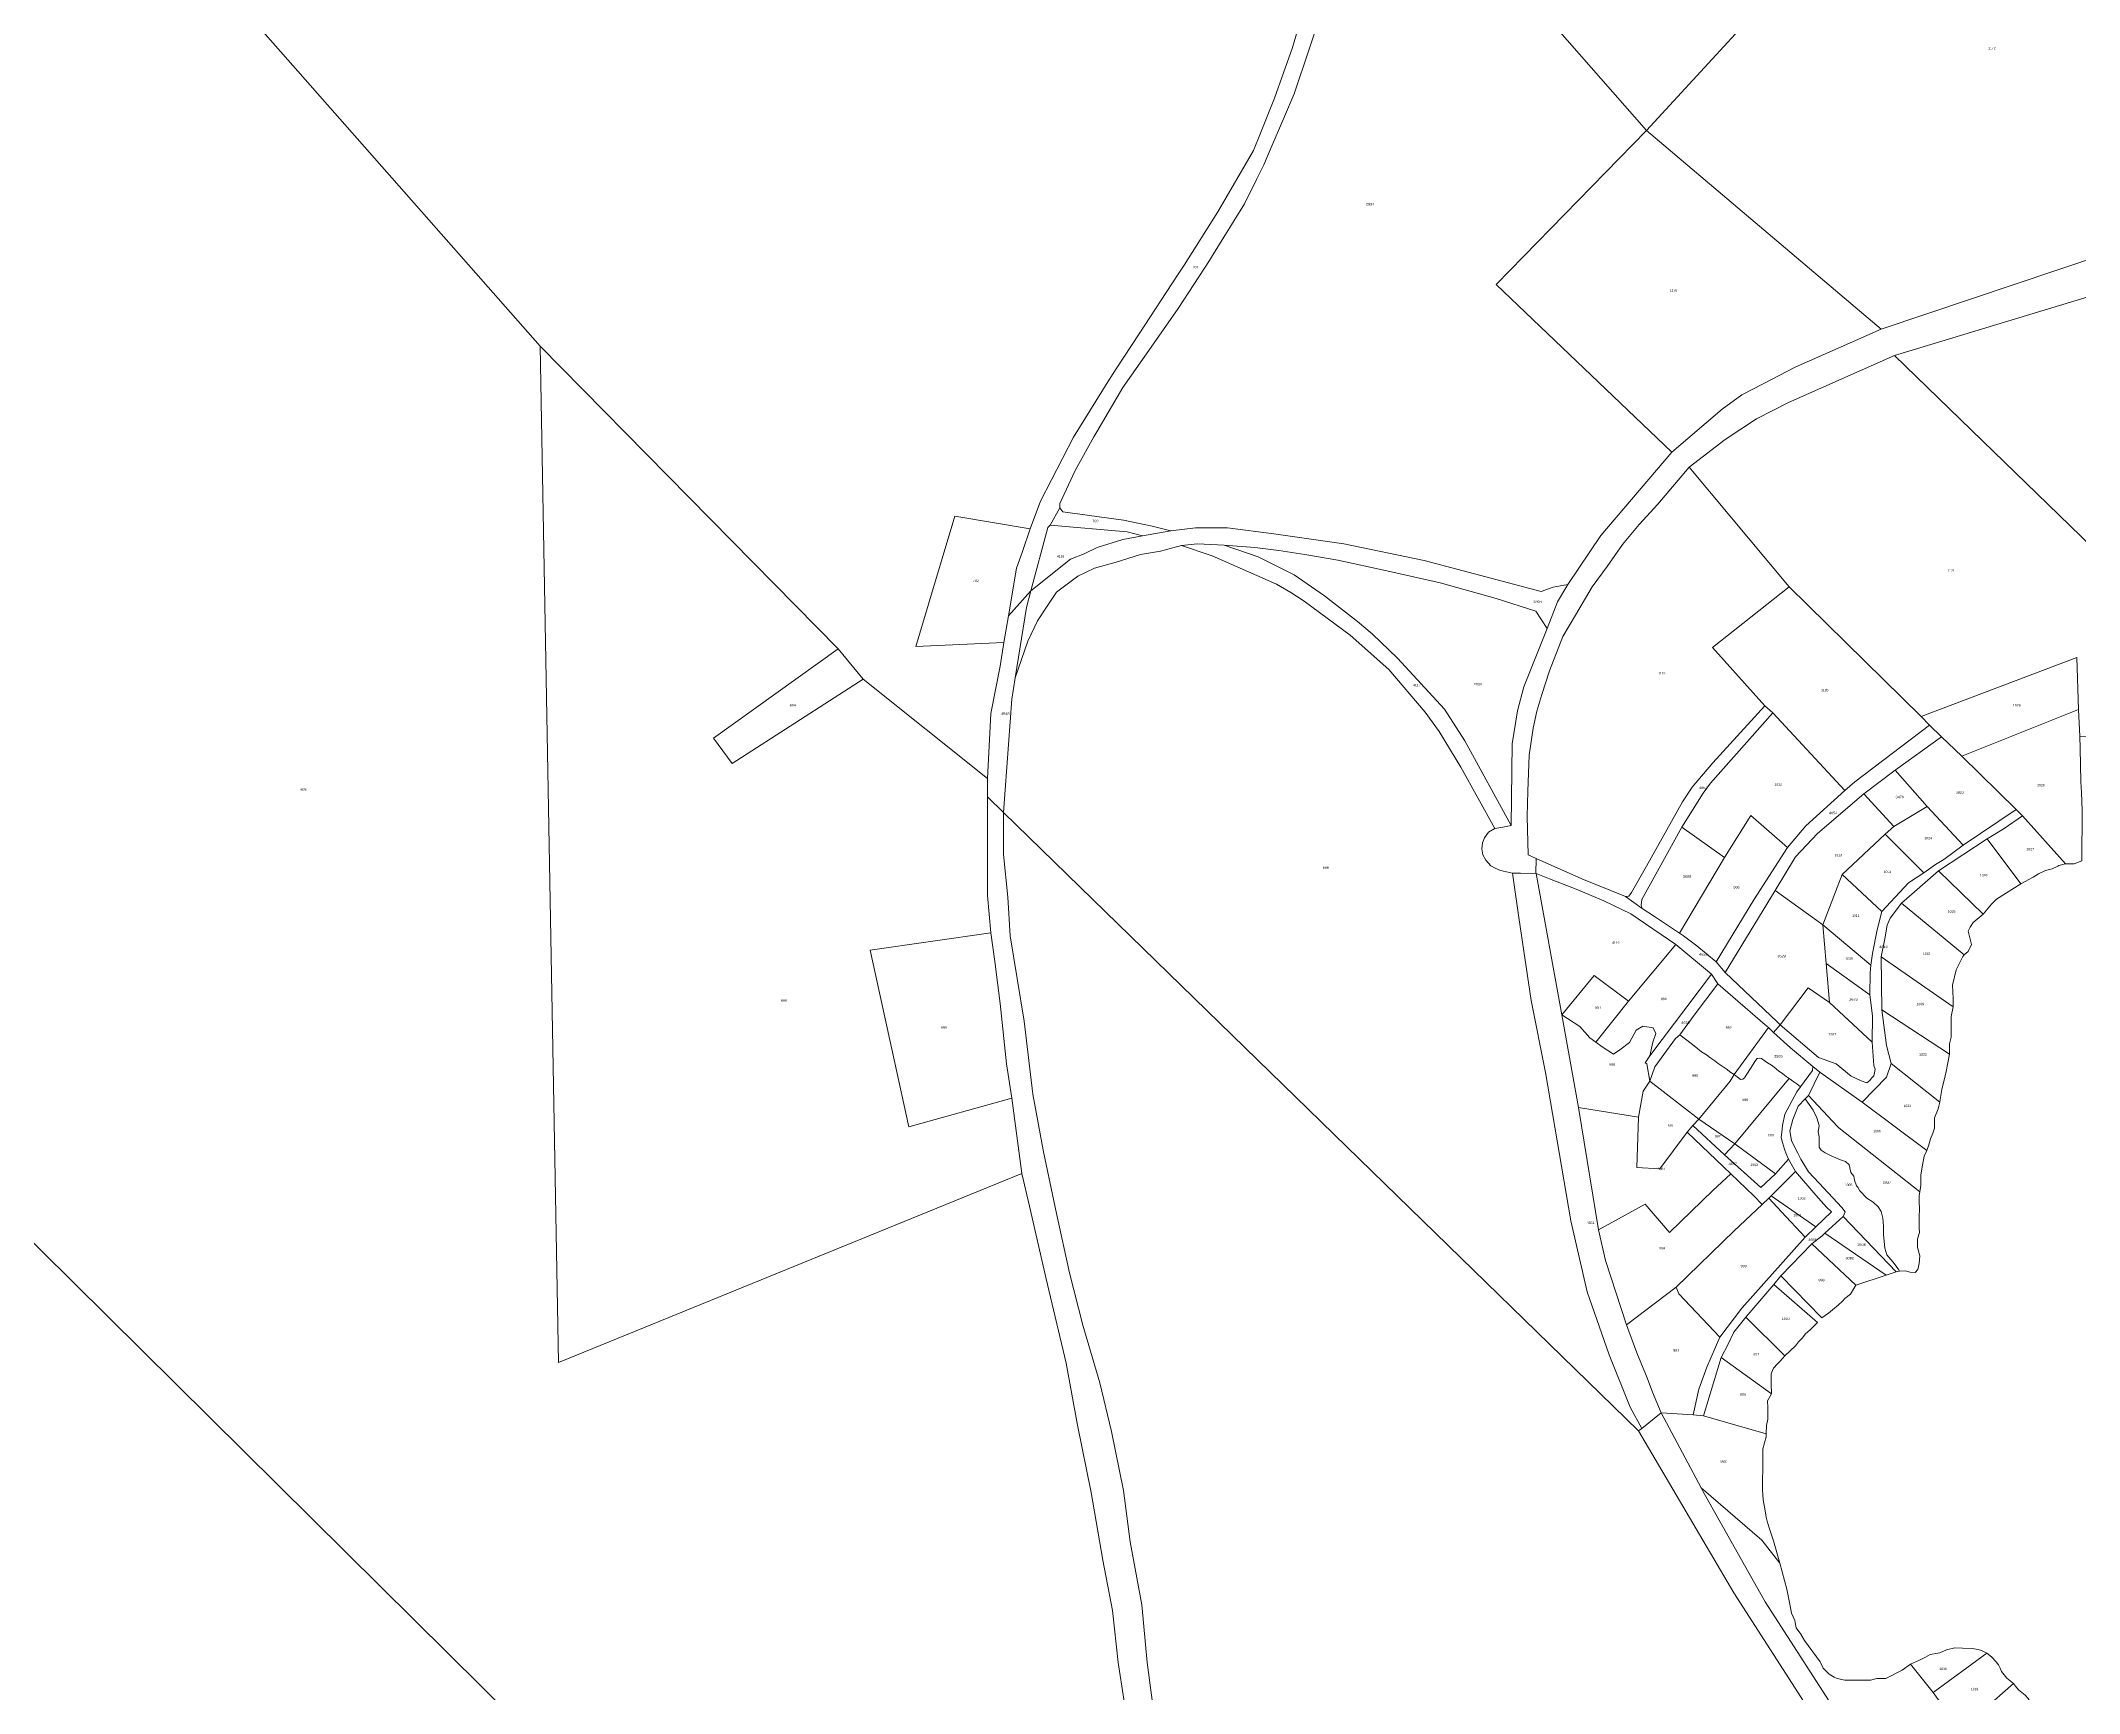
# Model space of a CAD drawing. Header units: metres. Extents: x 208626 to 229755, y 5040476 to 5064226.
# Drawn here: x 217092 to 218303, y 5051458 to 5052440 of the extents above; entities that cross this region are included whole.
import ezdxf

# ---------------------------------------------------------------- set-up
doc = ezdxf.new("R2010")
doc.units = ezdxf.units.M
doc.header["$LTSCALE"] = 0.56
doc.layers.add('6', color=7, linetype='Continuous', lineweight=13)
doc.layers.add('61', color=7, linetype='Continuous')

msp = doc.modelspace()

# ---------------------------------------------------------------- linework, layer by layer
at = {"layer": '6'}
for points in [[(217886.0251, 5052569.1064), (217895.755, 5052603.4171), (217902.3376, 5052635.0856), (217909.4458, 5052683.9542), (217926.6838, 5052830.2513), (218012.7033, 5052837.6605), (218243.7076, 5052601.6647), (218045.8955, 5052386.7132)], [(218045.8955, 5052386.7132), (218243.7076, 5052601.6647), (218475.4477, 5052366.1495), (218185.417, 5052268.7254)], [(217956.7822, 5052295.2594), (218045.8955, 5052386.7132), (218185.417, 5052268.7254), (218134.3583, 5052246.0545), (218115.2498, 5052236.2584), (218102.5357, 5052229.5827), (218091.0363, 5052221.1115), (218061.0802, 5052195.649)], [(218193.2451, 5052253.0693), (218339.1531, 5052297.2532), (218492.7492, 5052349.7647), (218696.1898, 5052150.0318), (218699.5918, 5052063.6368), (218702.3548, 5051993.4758), (218705.8358, 5051958.1978), (218711.5068, 5051900.7288), (218716.9178, 5051883.6658), (218711.3765, 5051877.9841), (218698.7544, 5051866.2179), (218656.5241, 5051819.5698), (218643.6466, 5051806.9664), (218626.584, 5051824.7401), (218641.4105, 5051904.4266), (218614.1359, 5051901.3961), (218596.9629, 5052026.6576), (218448.4673, 5052146.8683), (218406.04, 5052179.1939), (218349.8067, 5052101.4002)], [(217388.7213, 5052258.6521), (217565.7246, 5052078.6553), (217491.7264, 5052025.6543), (217502.7267, 5052010.6545), (217580.725, 5052060.6556), (217654.556, 5052001.6999), (217654.5234, 5051990.8708), (217654.4406, 5051963.3647), (217654.4406, 5051932.2665), (217656.4947, 5051910.0579), (217584.7289, 5051899.6561), (217607.7313, 5051794.6567), (217668.9722, 5051811.7978), (217674.8766, 5051767.0018), (217399.7359, 5051654.6538)], [(218071.2591, 5052186.654), (218092.7234, 5052203.2122), (218111.428, 5052215.4776), (218130.4199, 5052225.0499), (218193.2451, 5052253.0693), (218349.8067, 5052101.4002), (218393.8155, 5052058.3755), (218418.3691, 5052029.45), (218416.6481, 5052021.1339), (218411.3383, 5051995.477), (218394.7168, 5051996.1101), (218371.7216, 5051997.6682), (218370.9453, 5052026.5277), (218353.3962, 5052026.5642), (218319.7239, 5052026.5277), (218303.4178, 5052026.6484), (218302.721, 5052042.667), (218301.7202, 5052073.6669), (218209.0938, 5052038.444), (218130.7202, 5052115.6641)], [(217975.1908, 5051979.204), (217975.426, 5051994.2561), (217976.3667, 5052015.6582), (217978.7232, 5052031.6619), (217980.8353, 5052041.7641), (217983.7227, 5052051.662), (217988.3614, 5052065.7534), (217996.3578, 5052085.9796), (218003.7214, 5052098.6622), (218013.7209, 5052115.6623), (218022.7206, 5052127.6624), (218031.7202, 5052140.6625), (218041.7199, 5052152.6626), (218052.7195, 5052164.6628), (218071.2591, 5052186.654), (218130.7202, 5052115.6641), (218085.2319, 5052079.539), (218116.3815, 5052044.9549), (218085.3359, 5052010.9407), (218073.201, 5051996.5704), (218067.426, 5051987.8226), (218046.09, 5051949.6754), (218037.0561, 5051933.8838), (218035.526, 5051931.7978), (218033.561, 5051931.6597), (218007.6272, 5051942.0402), (217980.4898, 5051954.1474), (217975.769, 5051956.2536)], [(217691.8194, 5052152.3124), (217697.473, 5052162.43), (217699.3416, 5052160.1878), (217735.2959, 5052155.2849), (217752.3604, 5052151.6978), (217763.3992, 5052148.9381), (217746.6763, 5052145.8726), (217737.5172, 5052148.1768)], [(217611.8535, 5052080.1798), (217635.0507, 5052157.5038), (217679.7635, 5052149.9538), (217675.3209, 5052136.626), (217671.7796, 5052126.5742), (217666.8799, 5052098.4197), (217664.2144, 5052082.4263)], [(217670.9652, 5052061.4919), (217677.5789, 5052103.377), (217680.2378, 5052113.2528), (217703.8039, 5052131.9559), (217711.8848, 5052135.1396), (217719.7252, 5052138.8782), (217734.9542, 5052143.7238), (217746.6763, 5052145.8726), (217763.3992, 5052148.9381), (217777.972, 5052150.7209), (217797.1531, 5052150.6564), (217824.5514, 5052147.0428), (217866.224, 5052141.0895), (217913.8499, 5052131.1675), (217983.324, 5052112.8255), (217990.4934, 5052115.386), (217999.18, 5052117.0244), (217993.1107, 5052106.5855), (217986.9087, 5052090.8052), (217980.2514, 5052101.0472), (217956.6948, 5052108.7287), (217923.4083, 5052117.9465), (217891.6582, 5052125.1159), (217862.6886, 5052131.4483), (217842.9595, 5052134.8167), (217827.5612, 5052137.2227), (217813.3069, 5052138.9426), (217795.1641, 5052140.3031), (217779.219, 5052141.1115), (217769.8385, 5052140.0458), (217757.2665, 5052136.6728), (217745.3078, 5052134.833), (217730.8588, 5052130.2369), (217718.0563, 5052126.6522), (217708.2246, 5052121.8244), (217695.5239, 5052112.3134), (217689.8908, 5052104.1198), (217684.2577, 5052095.4141), (217678.383, 5052083.3925)], [(217680.2378, 5052113.2528), (217690.3088, 5052150.7342), (217691.8194, 5052152.3124), (217737.5172, 5052148.1768), (217746.6763, 5052145.8726), (217734.9542, 5052143.7238), (217719.7252, 5052138.8782), (217711.8848, 5052135.1396), (217703.8039, 5052131.9559)], [(217769.8385, 5052140.0458), (217779.219, 5052141.1115), (217795.1641, 5052140.3031), (217815.3553, 5052133.3095), (217836.704, 5052122.7868), (217854.787, 5052110.265), (217874.2088, 5052094.943), (217883.0044, 5052087.7219), (217898.049, 5052073.2794), (217926.0364, 5052042.9401), (217938.0665, 5052024.0141), (217965.6225, 5051973.8269), (217960.5697, 5051972.8489), (217955.7943, 5051972.0867), (217935.6791, 5052008.3674), (217922.7438, 5052029.5343), (217914.5122, 5052041.0586), (217892.8748, 5052066.4589), (217869.9067, 5052086.8689), (217842.6717, 5052106.9991), (217834.7792, 5052112.2005), (217826.122, 5052117.161), (217787.9299, 5052133.9131)], [(217795.1641, 5052140.3031), (217813.3069, 5052138.9426), (217827.5612, 5052137.2227), (217842.9595, 5052134.8167), (217862.6886, 5052131.4483), (217891.6582, 5052125.1159), (217923.4083, 5052117.9465), (217956.6948, 5052108.7287), (217980.2514, 5052101.0472), (217986.9087, 5052090.8052), (217973.1886, 5052056.1943), (217969.3111, 5052041.9993), (217966.1573, 5052022.2096), (217965.6225, 5051973.8269), (217938.0665, 5052024.0141), (217926.0364, 5052042.9401), (217898.049, 5052073.2794), (217883.0044, 5052087.7219), (217874.2088, 5052094.943), (217854.787, 5052110.265), (217836.704, 5052122.7868), (217815.3553, 5052133.3095)], [(217654.5234, 5051990.8708), (217654.556, 5052001.6999), (217656.4947, 5052040.2915), (217661.9536, 5052068.3658), (217664.2144, 5052082.4263), (217666.8799, 5052098.4197), (217680.2378, 5052113.2528), (217677.5789, 5052103.377), (217670.9652, 5052061.4919), (217668.9722, 5052048.8698), (217664.0472, 5051981.5916)], [(218085.2319, 5052079.539), (218130.7202, 5052115.6641), (218209.0938, 5052038.444), (218214.2077, 5052033.33), (218169.7228, 5051999.665), (218163.723, 5051994.6649), (218121.0789, 5052040.6194), (218116.3815, 5052044.9549)], [(217491.7264, 5052025.6543), (217565.7246, 5052078.6553), (217580.725, 5052060.6556), (217502.7267, 5052010.6545)], [(218209.0938, 5052038.444), (218301.7202, 5052073.6669), (218302.721, 5052042.667), (218233.2287, 5052015.0144), (218221.303, 5052026.456), (218214.2077, 5052033.33)], [(218033.561, 5051931.6597), (218035.526, 5051931.7978), (218037.0561, 5051933.8838), (218046.09, 5051949.6754), (218067.426, 5051987.8226), (218073.201, 5051996.5704), (218085.3359, 5052010.9407), (218116.3815, 5052044.9549), (218121.0789, 5052040.6194), (218084.0939, 5051998.8728), (218079.6105, 5051992.9473), (218067.015, 5051972.835), (218043.189, 5051929.79), (218042.8396, 5051926.5158), (218043.449, 5051924.4843)], [(218067.015, 5051972.835), (218079.6105, 5051992.9473), (218084.0939, 5051998.8728), (218121.0789, 5052040.6194), (218163.723, 5051994.6649), (218140.7236, 5051973.6646), (218129.724, 5051960.6645), (218108.009, 5051979.6454), (218092.3614, 5051954.7369)], [(218233.2287, 5052015.0144), (218302.721, 5052042.667), (218303.4178, 5052026.6484), (218303.7215, 5052019.667), (218304.0579, 5051999.8147), (218304.4067, 5051993.2922), (218304.7224, 5051982.6672), (218304.5964, 5051952.833), (218300.0563, 5051951.0058), (218294.9809, 5051951.0058), (218269.3721, 5051979.5322), (218265.5699, 5051983.302)], [(218087.3962, 5051892.669), (218109.7249, 5051929.6642), (218129.724, 5051960.6645), (218140.7236, 5051973.6646), (218163.723, 5051994.6649), (218169.7228, 5051999.665), (218214.2077, 5052033.33), (218221.303, 5052026.456), (218193.7225, 5052006.6654), (218175.0747, 5051992.6406), (218147.5037, 5051969.0718), (218134.6075, 5051955.0639), (218122.4949, 5051935.1056), (218092.7703, 5051886.4215)], [(218193.7225, 5052006.6654), (218221.303, 5052026.456), (218233.2287, 5052015.0144), (218265.5699, 5051983.302), (218234.1481, 5051962.0818), (218212.7524, 5051985.0742)], [(218175.0747, 5051992.6406), (218193.7225, 5052006.6654), (218212.7524, 5051985.0742), (218192.9831, 5051973.1612)], [(218122.4949, 5051935.1056), (218134.6075, 5051955.0639), (218147.5037, 5051969.0718), (218175.0747, 5051992.6406), (218192.9831, 5051973.1612), (218187.7235, 5051968.6654), (218162.1615, 5051944.7369), (218150.725, 5051914.6649)], [(218065.572, 5051909.7959), (218092.3614, 5051954.7369), (218108.009, 5051979.6454), (218129.724, 5051960.6645), (218109.7249, 5051929.6642), (218087.3962, 5051892.669), (218075.7976, 5051902.3345), (218068.0652, 5051908.1338)], [(218187.7235, 5051968.6654), (218192.9831, 5051973.1612), (218212.7524, 5051985.0742), (218234.1481, 5051962.0818), (218222.7236, 5051953.6659), (218217.7237, 5051950.6659), (218210.7239, 5051945.6658)], [(218248.3544, 5051965.8175), (218258.4179, 5051971.9813), (218269.3721, 5051979.5322), (218294.9809, 5051951.0058), (218290.976, 5051949.9908), (218290.33, 5051949.677), (218286.9711, 5051947.9883), (218282.9846, 5051947.0101), (218278.901, 5051944.9913), (218275.7499, 5051943.0421), (218268.3023, 5051939.0873)], [(218042.8396, 5051926.5158), (218043.189, 5051929.79), (218067.015, 5051972.835), (218092.3614, 5051954.7369), (218065.572, 5051909.7959), (218050.6673, 5051919.7324), (218043.449, 5051924.4843)], [(218162.1615, 5051944.7369), (218187.7235, 5051968.6654), (218210.7239, 5051945.6658), (218201.7241, 5051939.6656), (218185.7246, 5051922.6654)], [(218219.4585, 5051946.7535), (218248.3544, 5051965.8175), (218268.3023, 5051939.0873), (218254.0181, 5051930.0123), (218251.0282, 5051927.0409), (218246.0896, 5051921.0819)], [(217980.1754, 5051945.2663), (217980.4898, 5051954.1474), (218007.6272, 5051942.0402), (218033.561, 5051931.6597), (218043.449, 5051924.4843), (218050.6673, 5051919.7324), (218065.572, 5051909.7959), (218068.0652, 5051908.1338), (218075.7976, 5051902.3345), (218087.3962, 5051892.669), (218092.7703, 5051886.4215), (218123.5353, 5051857.0238), (218125.3041, 5051855.3309), (218121.4672, 5051850.8408), (218118.3828, 5051853.6626), (218116.5691, 5051855.3051), (218088.3507, 5051879.6918), (218084.6987, 5051885.3915), (218063.4725, 5051903.08), (218036.7449, 5051921.2338), (218020.6957, 5051928.9537), (218004.2402, 5051935.8609), (217988.3942, 5051942.1587), (217980.3813, 5051945.263)], [(217966.3162, 5051945.4262), (217971.126, 5051945.4092), (217980.1754, 5051945.2663), (217980.3813, 5051945.263), (217995.6836, 5051861.2681), (218005.5262, 5051806.1551), (218017.4396, 5051733.593), (218021.6314, 5051715.2137), (218034.2067, 5051677.1653), (218040.177, 5051660.5085), (218046.4157, 5051645.6915), (218049.5351, 5051637.1132), (218054.6425, 5051624.7212), (218043.2435, 5051615.5409), (218036.3489, 5051628.1133), (218023.7765, 5051659.3416), (218010.7985, 5051696.6533), (218001.065, 5051738.8318), (217985.8965, 5051826.9152), (217977.505, 5051869.8411), (217970.2491, 5051919.2067)], [(217980.3813, 5051945.263), (217988.3942, 5051942.1587), (218004.2402, 5051935.8609), (218020.6957, 5051928.9537), (218036.7449, 5051921.2338), (218063.4725, 5051903.08), (218035.3086, 5051869.4165), (218014.99, 5051884.6555), (217995.6836, 5051861.2681)], [(218150.725, 5051914.6649), (218162.1615, 5051944.7369), (218185.7246, 5051922.6654), (218183.0517, 5051911.8605), (218180.2166, 5051897.7734), (218179.3322, 5051890.698)], [(218197.4351, 5051927.6138), (218208.3939, 5051937.2027), (218219.4585, 5051946.7535), (218246.0896, 5051921.0819), (218239.9916, 5051916.0412), (218238.3217, 5051913.3391), (218237.0076, 5051911.0537), (218239.0073, 5051903.055), (218237.0647, 5051898.9414), (218234.7794, 5051896.8274)], [(218092.7703, 5051886.4215), (218122.4949, 5051935.1056), (218150.725, 5051914.6649), (218152.6769, 5051891.7735), (218154.6448, 5051868.694), (218142.1241, 5051877.3232), (218125.3041, 5051855.3309), (218123.5353, 5051857.0238)], [(218185.4489, 5051895.7648), (218187.5037, 5051906.3811), (218189.0609, 5051914.5775), (218190.7247, 5051918.6655), (218197.4351, 5051927.6138), (218234.7794, 5051896.8274), (218233.8652, 5051895.9133), (218231.1228, 5051890.3141), (218229.9801, 5051888.0859), (218227.8662, 5051879.0016), (218228.0947, 5051870.8886), (218228.0947, 5051866.0322)], [(217584.7289, 5051899.6561), (217656.4947, 5051910.0579), (217658.8343, 5051892.9014), (217661.9536, 5051867.9464), (217665.8528, 5051832.0737), (217668.9722, 5051811.7978), (217607.7313, 5051794.6567)], [(218150.725, 5051914.6649), (218179.3322, 5051890.698), (218178.8458, 5051886.177), (218178.5997, 5051873.1623), (218152.6769, 5051891.7735)], [(218015.8158, 5051845.0705), (218035.3086, 5051869.4165), (218063.4725, 5051903.08), (218084.6987, 5051885.3915), (218048.0078, 5051836.9067), (218049.701, 5051845.0341), (218051.5635, 5051850.1138), (218049.8703, 5051853.5002), (218043.7747, 5051854.5162), (218039.8803, 5051852.1457), (218035.9152, 5051844.9196), (218030.1611, 5051840.5518), (218026.462, 5051837.9688), (218019.7209, 5051842.2502)], [(218152.6769, 5051891.7735), (218178.5997, 5051873.1623), (218180.2166, 5051860.6276), (218179.9695, 5051845.0804), (218154.6448, 5051868.694)], [(218185.4489, 5051895.7648), (218228.0947, 5051866.0322), (218227.0663, 5051860.2046), (218227.0663, 5051854.8911), (218227.0091, 5051848.0922), (218225.9807, 5051844.0928), (218226.0379, 5051841.6932), (218226.0379, 5051837.9223), (218185.7914, 5051864.2583)], [(217995.6836, 5051861.2681), (218014.99, 5051884.6555), (218035.3086, 5051869.4165), (218015.8158, 5051845.0705), (218012.4207, 5051847.5225), (218006.3373, 5051854.417)], [(218045.1293, 5051832.8429), (218048.0078, 5051836.9067), (218084.6987, 5051885.3915), (218088.3507, 5051879.6918), (218074.2418, 5051861.1211), (218065.8062, 5051849.3504), (218063.2923, 5051847.2851), (218050.8863, 5051830.4724), (218048.0718, 5051821.9427), (218046.2025, 5051832.13)], [(218065.8062, 5051849.3504), (218074.2418, 5051861.1211), (218088.3507, 5051879.6918), (218116.5691, 5051855.3051), (218118.3828, 5051853.6626), (218098.1209, 5051825.8436), (218095.4711, 5051827.4242), (218093.8588, 5051828.714), (218091.6017, 5051830.3262), (218088.6352, 5051832.3615), (218086.6273, 5051833.9895), (218084.1855, 5051835.4853), (218081.606, 5051837.42), (218078.704, 5051839.3546), (218075.2311, 5051841.9668), (218072.5775, 5051844.1913)], [(218125.3041, 5051855.3309), (218142.1241, 5051877.3232), (218154.6448, 5051868.694), (218179.9695, 5051845.0804), (218181.0464, 5051831.0781), (218181.7867, 5051828.9394), (218181.4577, 5051826.8829), (218180.9642, 5051825.0733), (218179.7303, 5051823.6749), (218178.5787, 5051822.1942), (218176.9335, 5051820.9604), (218173.4627, 5051822.1355), (218167.6409, 5051824.8752), (218158.7369, 5051832.0669), (218148.1205, 5051835.834)], [(217995.6836, 5051861.2681), (218006.3373, 5051854.417), (218012.4207, 5051847.5225), (218015.8158, 5051845.0705), (218019.7209, 5051842.2502), (218026.462, 5051837.9688), (218030.1611, 5051840.5518), (218035.9152, 5051844.9196), (218039.8803, 5051852.1457), (218043.7747, 5051854.5162), (218049.8703, 5051853.5002), (218051.5635, 5051850.1138), (218049.701, 5051845.0341), (218048.0078, 5051836.9067), (218045.1293, 5051832.8429), (218046.2025, 5051832.13), (218048.0718, 5051821.9427), (218043.9504, 5051815.8928), (218041.2157, 5051800.4773), (218005.5262, 5051806.1551)], [(218185.7914, 5051864.2583), (218226.0379, 5051837.9223), (218223.9239, 5051827.524), (218223.4668, 5051825.1243), (218221.4672, 5051816.8971), (218220.3816, 5051810.9551), (218220.2067, 5051809.4532), (218191.2708, 5051832.4093), (218188.5311, 5051843.0257)], [(218048.0718, 5051821.9427), (218050.8863, 5051830.4724), (218063.2923, 5051847.2851), (218065.8062, 5051849.3504), (218072.5775, 5051844.1913), (218075.2311, 5051841.9668), (218078.704, 5051839.3546), (218081.606, 5051837.42), (218084.1855, 5051835.4853), (218086.6273, 5051833.9895), (218088.6352, 5051832.3615), (218091.6017, 5051830.3262), (218093.8588, 5051828.714), (218095.4711, 5051827.4242), (218098.1209, 5051825.8436), (218095.7442, 5051821.7793), (218077.0918, 5051799.3716)], [(218098.1209, 5051825.8436), (218118.3828, 5051853.6626), (218121.4672, 5051850.8408), (218131.4947, 5051841.667), (218144.8396, 5051830.5571), (218144.5344, 5051828.1823), (218137.476, 5051818.469), (218135.28, 5051820.1886), (218133.4227, 5051821.4267), (218130.74, 5051823.4904), (218128.8827, 5051824.7286), (218127.0254, 5051826.1731), (218124.4518, 5051827.9116), (218121.8663, 5051830.094), (218120.2154, 5051831.3322), (218117.8311, 5051832.8499), (218116.5009, 5051833.8086), (218114.2308, 5051835.2531), (218113.0013, 5051835.4547), (218111.8074, 5051835.2377), (218110.3099, 5051833.6022), (218109.0717, 5051831.5386), (218104.177, 5051823.8773), (218103.1594, 5051823.0744), (218101.9286, 5051822.9205), (218100.1399, 5051824.2214)], [(218077.0918, 5051799.3716), (218095.7442, 5051821.7793), (218098.1209, 5051825.8436), (218100.1399, 5051824.2214), (218101.9286, 5051822.9205), (218103.1594, 5051823.0744), (218104.177, 5051823.8773), (218109.0717, 5051831.5386), (218110.3099, 5051833.6022), (218111.8074, 5051835.2377), (218113.0013, 5051835.4547), (218114.2308, 5051835.2531), (218116.5009, 5051833.8086), (218117.8311, 5051832.8499), (218120.2154, 5051831.3322), (218121.8663, 5051830.094), (218124.4518, 5051827.9116), (218127.0254, 5051826.1731), (218128.8827, 5051824.7286), (218130.74, 5051823.4904), (218128.47, 5051820.6013), (218098.3731, 5051784.5392)], [(218174.1477, 5051809.4644), (218188.5311, 5051824.1903), (218191.2708, 5051832.4093), (218220.2067, 5051809.4532), (218219.1818, 5051805.356), (218217.0678, 5051800.0997), (218217.0678, 5051793.8721), (218216.0394, 5051790.9011), (218214.7825, 5051787.5874), (218213.7255, 5051784.1022), (218212.5257, 5051780.6742)], [(218040.2552, 5051770.5421), (218041.2157, 5051800.4773), (218043.9504, 5051815.8928), (218048.0718, 5051821.9427), (218077.0918, 5051799.3716), (218073.5449, 5051795.5023), (218070.0588, 5051791.5408), (218053.8758, 5051769.7067)], [(218098.3731, 5051784.5392), (218128.47, 5051820.6013), (218130.74, 5051823.4904), (218133.4227, 5051821.4267), (218135.28, 5051820.1886), (218137.476, 5051818.469), (218135.28, 5051815.4422), (218128.2636, 5051802.2349), (218126.7046, 5051795.5137), (218126.3308, 5051791.4017), (218125.957, 5051788.4111), (218126.8195, 5051785.4262), (218128.0051, 5051781.4744), (218128.9475, 5051778.6919), (218130.3761, 5051775.5467), (218122.5563, 5051766.8047)], [(218142.3176, 5051813.3347), (218148.9429, 5051827.1461), (218174.1477, 5051809.4644), (218212.5257, 5051780.6742), (218211.0402, 5051777.2461), (218210.6403, 5051775.075), (218209.7833, 5051771.0471), (218209.0405, 5051766.0765), (218209.0405, 5051764.3053), (218209.0405, 5051762.3056), (218208.9263, 5051761.0487), (218209.0405, 5051759.8489), (218208.2978, 5051756.0209), (218160.2206, 5051794.1185), (218159.4151, 5051794.924)], [(218005.5262, 5051806.1551), (218041.2157, 5051800.4773), (218040.2552, 5051770.5421), (218053.8758, 5051769.7067), (218070.0588, 5051791.5408), (218095.9982, 5051766.7566), (218085.3887, 5051756.9234), (218059.6798, 5051731.9808), (218045.1698, 5051748.7479), (218017.4396, 5051733.593)], [(218070.0588, 5051791.5408), (218073.5449, 5051795.5023), (218092.2466, 5051778.0903), (218113.8504, 5051758.7437), (218122.5563, 5051766.8047), (218130.3761, 5051775.5467), (218134.4868, 5051768.0945), (218129.2348, 5051762.8425), (218120.0786, 5051753.6864), (218118.687, 5051752.2948), (218114.6263, 5051748.4879), (218109.787, 5051753.8223), (218109.7369, 5051753.7616), (218095.9982, 5051766.7566)], [(218073.5449, 5051795.5023), (218077.0918, 5051799.3716), (218098.3731, 5051784.5392), (218092.2466, 5051778.0903)], [(218092.2466, 5051778.0903), (218098.3731, 5051784.5392), (218122.5563, 5051766.8047), (218113.8504, 5051758.7437)], [(216622.7484, 5051333.6425), (217050.9831, 5051762.0616), (217434.8398, 5051381.9221), (217004.7746, 5050945.7389)], [(218017.4396, 5051733.593), (218045.1698, 5051748.7479), (218059.6798, 5051731.9808), (218085.3887, 5051756.9234), (218095.9982, 5051766.7566), (218109.7369, 5051753.7616), (218109.787, 5051753.8223), (218114.6263, 5051748.4879), (218098.0506, 5051732.9481), (218063.5491, 5051699.414), (218034.2067, 5051677.1653), (218021.6314, 5051715.2137)], [(218120.0786, 5051753.6864), (218129.2348, 5051762.8425), (218134.4868, 5051768.0945), (218146.63, 5051754.152), (218152.9868, 5051746.9108), (218155.9948, 5051744.1456), (218146.6772, 5051735.3232)], [(218063.5491, 5051699.414), (218098.0506, 5051732.9481), (218114.6263, 5051748.4879), (218118.687, 5051752.2948), (218126.1032, 5051744.2337), (218140.2475, 5051729.2352), (218102.7262, 5051687.0561), (218089.529, 5051669.7187), (218065.1613, 5051695.5446)], [(218118.687, 5051752.2948), (218120.0786, 5051753.6864), (218146.6772, 5051735.3232), (218140.2475, 5051729.2352), (218126.1032, 5051744.2337)], [(218152.0329, 5051731.6258), (218162.917, 5051741.4711), (218194.259, 5051708.5796), (218188.3071, 5051706.5828)], [(218125.7872, 5051706.2756), (218144.1601, 5051725.2095), (218170.4033, 5051700.576), (218167.1226, 5051695.2298), (218163.7304, 5051692.6656), (218162.38, 5051691.1847), (218159.8693, 5051688.674), (218156.5216, 5051686.0237), (218154.1503, 5051684.0709), (218150.2447, 5051681.2811)], [(218144.1601, 5051725.2095), (218150.2865, 5051730.0461), (218152.0329, 5051731.6258), (218188.3071, 5051706.5828), (218170.4033, 5051700.576)], [(218034.2067, 5051677.1653), (218063.5491, 5051699.414), (218065.1613, 5051695.5446), (218089.529, 5051669.7187), (218081.9284, 5051652.0147), (218077.0853, 5051638.7945), (218073.6848, 5051623.5821), (218054.6425, 5051624.7212), (218049.5351, 5051637.1132), (218046.4157, 5051645.6915), (218040.177, 5051660.5085)], [(218104.9887, 5051681.6289), (218121.6162, 5051701.0296), (218147.493, 5051678.5168), (218143.2703, 5051674.1673), (218140.4806, 5051671.6565), (218138.3883, 5051669.1458), (218136.296, 5051667.0535), (218134.4826, 5051664.5427), (218128.2636, 5051658.6055)], [(218090.2703, 5051657.7115), (218094.5632, 5051665.684), (218097.9362, 5051672.7365), (218104.9887, 5051681.6289), (218128.2636, 5051658.6055), (218125.416, 5051655.476), (218123.7692, 5051653.8837), (218121.3708, 5051651.4309), (218120.8129, 5051650.036), (218120.1155, 5051647.874), (218120.1155, 5051645.7119), (218119.9716, 5051643.8719), (218119.976, 5051642.155), (218120.2154, 5051636.1118)], [(218079.8448, 5051623.0619), (218090.2703, 5051657.7115), (218120.2154, 5051636.1118), (218117.8837, 5051631.833), (218118.1626, 5051627.9273), (218118.0232, 5051624.3007), (218118.0232, 5051621.0925), (218117.1862, 5051617.1868), (218117.0467, 5051612.3048), (218094.2566, 5051618.7691)], [(218054.6425, 5051624.7212), (218073.6848, 5051623.5821), (218079.8448, 5051623.0619), (218094.2566, 5051618.7691), (218117.0467, 5051612.3048), (218117.0467, 5051610.6309), (218115.0939, 5051603.3776), (218115.0091, 5051598.7653), (218115.0939, 5051591.2422), (218114.815, 5051584.9653), (218114.9544, 5051578.9674), (218115.2334, 5051573.1089), (218116.2098, 5051567.6689), (218117.0467, 5051562.7869), (218117.7442, 5051560.4156), (218118.8601, 5051556.51), (218121.3708, 5051548.8382), (218125.2036, 5051535.4304), (218114.5616, 5051549.0522), (218078.3892, 5051580.1848)], [(218202.858, 5051475.3736), (218208.1585, 5051477.7448), (218211.6457, 5051479.6977), (218214.4354, 5051481.232), (218220.2939, 5051482.2084), (218224.1995, 5051484.0218), (218229.1513, 5051485.1377), (218233.7544, 5051484.9982), (218239.4734, 5051484.8587), (218243.0822, 5051484.2025), (218245.0528, 5051483.6033), (218248.261, 5051481.9295), (218216.3126, 5051458.72)], [(218216.3126, 5051458.72), (218248.261, 5051481.9295), (218250.9113, 5051479.8371), (218253.701, 5051476.7684), (218255.0959, 5051475.0946), (218256.0723, 5051473.0023), (218256.9092, 5051471.189), (218259.978, 5051467.1438), (218264.0231, 5051464.0751), (218245.9925, 5051448.0505), (218230.8312, 5051438.0994), (218227.356, 5051443.2412)], [(218230.8312, 5051438.0994), (218245.9925, 5051448.0505), (218264.0231, 5051464.0751), (218265.139, 5051462.4013), (218266.9523, 5051460.1695), (218270.8579, 5051457.1008), (218272.6713, 5051455.0084), (218273.9267, 5051453.0556), (218275.182, 5051450.8238), (218276.5769, 5051448.7315), (218277.6928, 5051446.7787), (218279.6456, 5051443.8495), (218283.2723, 5051437.8515), (218253.9072, 5051409.99)]]:
    msp.add_lwpolyline(points, close=True, dxfattribs=at)
for points in [[(217886.0251, 5052569.1064), (218045.8955, 5052386.7132), (217956.7822, 5052295.2594), (218061.0802, 5052195.649), (218018.8248, 5052146.1784), (217999.18, 5052117.0244), (217990.4934, 5052115.386), (217983.324, 5052112.8255), (217913.8499, 5052131.1675), (217866.224, 5052141.0895), (217824.5514, 5052147.0428), (217797.1531, 5052150.6564), (217777.972, 5052150.7209), (217763.3992, 5052148.9381), (217752.3604, 5052151.6978), (217735.2959, 5052155.2849)], [(216913.723, 5052310.6445), (217140.3265, 5052540.6894), (217388.7213, 5052258.6521), (217399.7359, 5051654.6538), (217674.8766, 5051767.0018), (217679.512, 5051747.6865), (217689.1775, 5051705.1583), (217701.1721, 5051654.2419), (217708.0552, 5051617.5317), (217716.0856, 5051577.38), (217722.9687, 5051537.2283), (217728.7047, 5051507.4013), (217732.1462, 5051476.4271), (217735.5878, 5051454.6304), (217740.1766, 5051430.5394), (217745.9125, 5051401.8596), (217748.2069, 5051382.3573), (217760.2457, 5051319.1428), (217768.4346, 5051283.7424), (217779.7127, 5051235.4977), (217605.3902, 5051392.3853), (217523.7771, 5051300.309), (217434.8398, 5051381.9221), (217050.9831, 5051762.0616)], [(217848.1379, 5052478.7061), (217835.6987, 5052436.0571), (217825.0364, 5052405.8475), (217816.7667, 5052385.1732), (217812.5972, 5052374.7493), (217791.2727, 5052338.32), (217771.281, 5052306.7775), (217767.4105, 5052300.8428), (217744.6254, 5052265.9056), (217730.9982, 5052245.1404), (217725.9665, 5052237.473), (217705.5305, 5052204.5978), (217685.9831, 5052166.3914), (217679.7635, 5052149.9538), (217635.0507, 5052157.5038), (217611.8535, 5052080.1798), (217664.2144, 5052082.4263), (217661.9536, 5052068.3658), (217656.4947, 5052040.2915), (217654.556, 5052001.6999), (217580.725, 5052060.6556), (217565.7246, 5052078.6553), (217388.7213, 5052258.6521), (217140.3265, 5052540.6894)], [(217666.8799, 5052098.4197), (217671.7796, 5052126.5742), (217675.3209, 5052136.626), (217679.7635, 5052149.9538), (217685.9831, 5052166.3914), (217705.5305, 5052204.5978), (217725.9665, 5052237.473), (217730.9982, 5052245.1404), (217744.6254, 5052265.9056), (217767.4105, 5052300.8428), (217771.281, 5052306.7775), (217791.2727, 5052338.32), (217812.5972, 5052374.7493), (217816.7667, 5052385.1732), (217825.0364, 5052405.8475), (217835.6987, 5052436.0571), (217848.1379, 5052478.7061)], [(217697.473, 5052162.43), (217697.473, 5052165.1897), (217706.5626, 5052184.7161), (217717.7108, 5052204.7454), (217719.4551, 5052207.7142), (217734.8517, 5052233.9189), (217751.7335, 5052257.9089), (217753.5439, 5052260.5239), (217767.7269, 5052281.0105), (217786.3858, 5052309.4431), (217788.8246, 5052313.4041), (217807.0966, 5052343.0814), (217814.4018, 5052357.6917), (217818.6952, 5052366.2786), (217822.4821, 5052375.2177), (217830.9034, 5052395.0963), (217836.5872, 5052408.513), (217845.6044, 5052435.0636), (217852.5805, 5052455.6046)], [(217852.5805, 5052455.6046), (217845.6044, 5052435.0636), (217836.5872, 5052408.513), (217830.9034, 5052395.0963), (217822.4821, 5052375.2177), (217818.6952, 5052366.2786), (217814.4018, 5052357.6917), (217807.0966, 5052343.0814), (217788.8246, 5052313.4041), (217786.3858, 5052309.4431), (217767.7269, 5052281.0105), (217753.5439, 5052260.5239), (217751.7335, 5052257.9089), (217734.8517, 5052233.9189)], [(217948.1822, 5051959.9725), (217948.5082, 5051963.5583), (217949.8121, 5051966.4922), (217952.094, 5051969.7521), (217955.7943, 5051972.0867), (217960.5697, 5051972.8489), (217965.6225, 5051973.8269), (217966.1573, 5052022.2096), (217969.3111, 5052041.9993), (217973.1886, 5052056.1943), (217986.9087, 5052090.8052), (217993.1107, 5052106.5855), (217999.18, 5052117.0244), (218018.8248, 5052146.1784), (218061.0802, 5052195.649), (218091.0363, 5052221.1115), (218102.5357, 5052229.5827), (218115.2498, 5052236.2584), (218134.3583, 5052246.0545), (218185.417, 5052268.7254), (218475.4477, 5052366.1495)], [(218339.1531, 5052297.2532), (218193.2451, 5052253.0693), (218130.4199, 5052225.0499), (218111.428, 5052215.4776), (218092.7234, 5052203.2122), (218071.2591, 5052186.654), (218052.7195, 5052164.6628), (218041.7199, 5052152.6626), (218031.7202, 5052140.6625), (218022.7206, 5052127.6624), (218013.7209, 5052115.6623), (218003.7214, 5052098.6622), (217996.3578, 5052085.9796), (217988.3614, 5052065.7534), (217983.7227, 5052051.662)], [(217734.8517, 5052233.9189), (217719.4551, 5052207.7142), (217717.7108, 5052204.7454), (217706.5626, 5052184.7161), (217697.473, 5052165.1897), (217697.473, 5052162.43), (217691.8194, 5052152.3124), (217690.3088, 5052150.7342), (217680.2378, 5052113.2528), (217666.8799, 5052098.4197)], [(217735.2959, 5052155.2849), (217699.3416, 5052160.1878), (217697.473, 5052162.43)], [(217664.0472, 5051981.5916), (217668.9722, 5052048.8698), (217670.9652, 5052061.4919), (217678.383, 5052083.3925), (217684.2577, 5052095.4141), (217689.8908, 5052104.1198), (217695.5239, 5052112.3134), (217708.2246, 5052121.8244), (217718.0563, 5052126.6522), (217730.8588, 5052130.2369), (217745.3078, 5052134.833), (217757.2665, 5052136.6728), (217769.8385, 5052140.0458), (217787.9299, 5052133.9131), (217826.122, 5052117.161), (217834.7792, 5052112.2005), (217842.6717, 5052106.9991), (217869.9067, 5052086.8689), (217892.8748, 5052066.4589), (217914.5122, 5052041.0586), (217922.7438, 5052029.5343), (217935.6791, 5052008.3674), (217955.7943, 5051972.0867), (217952.094, 5051969.7521), (217949.8121, 5051966.4922), (217948.5082, 5051963.5583), (217948.1822, 5051959.9725), (217948.6712, 5051956.3866), (217950.4641, 5051953.1268), (217953.561, 5051949.8669), (217956.0926, 5051948.4565), (217959.198, 5051946.9832), (217966.3162, 5051945.4262), (217970.2491, 5051919.2067), (217977.505, 5051869.8411), (217985.8965, 5051826.9152), (218001.065, 5051738.8318), (218010.7985, 5051696.6533), (218023.7765, 5051659.3416), (218036.3489, 5051628.1133)], [(217983.7227, 5052051.662), (217980.8353, 5052041.7641), (217978.7232, 5052031.6619), (217976.3667, 5052015.6582), (217975.426, 5051994.2561), (217975.1908, 5051979.204), (217975.769, 5051956.2536), (217980.4898, 5051954.1474), (217980.1754, 5051945.2663), (217971.126, 5051945.4092), (217966.3162, 5051945.4262), (217959.198, 5051946.9832), (217956.0926, 5051948.4565), (217953.561, 5051949.8669), (217950.4641, 5051953.1268), (217948.6712, 5051956.3866), (217948.1822, 5051959.9725)], [(217654.4406, 5051932.2665), (217654.4406, 5051963.3647), (217654.5234, 5051990.8708), (217664.0472, 5051981.5916), (217664.0472, 5051956.4613), (217666.6327, 5051931.1136), (217667.9134, 5051908.1338), (217676.1955, 5051857.4694), (217681.4466, 5051814.1475), (217687.6884, 5051779.8243), (217695.4868, 5051743.1717), (217703.2852, 5051708.0788), (217711.0837, 5051676.8852), (217721.2216, 5051642.5721), (217728.2402, 5051613.718), (217735.2588, 5051578.6251), (217739.158, 5051548.2112), (217746.1766, 5051510.7788), (217749.2959, 5051476.4658), (217760.9936, 5051388.3436)], [(218036.3489, 5051628.1133), (218043.2435, 5051615.5409), (218041.2896, 5051614.0389), (217664.0472, 5051981.5916)], [(217760.9936, 5051388.3436), (217749.2959, 5051476.4658), (217746.1766, 5051510.7788), (217739.158, 5051548.2112), (217735.2588, 5051578.6251), (217728.2402, 5051613.718), (217721.2216, 5051642.5721), (217711.0837, 5051676.8852), (217703.2852, 5051708.0788), (217695.4868, 5051743.1717), (217687.6884, 5051779.8243), (217681.4466, 5051814.1475), (217676.1955, 5051857.4694), (217667.9134, 5051908.1338), (217666.6327, 5051931.1136), (217664.0472, 5051956.4613), (217664.0472, 5051981.5916), (218041.2896, 5051614.0389), (218097.8853, 5051517.7974), (218192.2316, 5051371.2291)], [(218121.4672, 5051850.8408), (218125.3041, 5051855.3309), (218148.1205, 5051835.834), (218158.7369, 5051832.0669), (218167.6409, 5051824.8752), (218173.4627, 5051822.1355), (218176.9335, 5051820.9604), (218178.5787, 5051822.1942), (218179.7303, 5051823.6749), (218180.9642, 5051825.0733), (218181.4577, 5051826.8829), (218181.7867, 5051828.9394), (218181.0464, 5051831.0781), (218179.9695, 5051845.0804), (218180.2166, 5051860.6276), (218178.5997, 5051873.1623), (218178.8458, 5051886.177), (218179.3322, 5051890.698), (218180.2166, 5051897.7734), (218183.0517, 5051911.8605), (218185.7246, 5051922.6654), (218201.7241, 5051939.6656), (218210.7239, 5051945.6658), (218217.7237, 5051950.6659), (218222.7236, 5051953.6659), (218234.1481, 5051962.0818), (218265.5699, 5051983.302), (218269.3721, 5051979.5322), (218258.4179, 5051971.9813), (218248.3544, 5051965.8175), (218219.4585, 5051946.7535), (218208.3939, 5051937.2027), (218197.4351, 5051927.6138), (218190.7247, 5051918.6655), (218189.0609, 5051914.5775), (218187.5037, 5051906.3811), (218185.4489, 5051895.7648), (218185.7914, 5051864.2583), (218188.5311, 5051843.0257), (218191.2708, 5051832.4093)], [(217797.9133, 5051181.0284), (217788.6071, 5051207.2344), (217779.7127, 5051235.4977), (217768.4346, 5051283.7424), (217760.2457, 5051319.1428), (217748.2069, 5051382.3573), (217745.9125, 5051401.8596), (217740.1766, 5051430.5394), (217735.5878, 5051454.6304), (217732.1462, 5051476.4271), (217728.7047, 5051507.4013), (217722.9687, 5051537.2283), (217716.0856, 5051577.38), (217708.0552, 5051617.5317), (217701.1721, 5051654.2419), (217689.1775, 5051705.1583), (217679.512, 5051747.6865), (217674.8766, 5051767.0018), (217668.9722, 5051811.7978), (217665.8528, 5051832.0737), (217661.9536, 5051867.9464), (217658.8343, 5051892.9014), (217656.4947, 5051910.0579), (217654.4406, 5051932.2665)], [(218191.2708, 5051832.4093), (218188.5311, 5051824.1903), (218174.1477, 5051809.4644), (218148.9429, 5051827.1461), (218144.8396, 5051830.5571), (218131.4947, 5051841.667), (218121.4672, 5051850.8408)], [(218073.6848, 5051623.5821), (218077.0853, 5051638.7945), (218081.9284, 5051652.0147), (218089.529, 5051669.7187), (218102.7262, 5051687.0561), (218140.2475, 5051729.2352), (218146.6772, 5051735.3232), (218155.9948, 5051744.1456), (218152.9868, 5051746.9108), (218146.63, 5051754.152), (218134.4868, 5051768.0945), (218130.3761, 5051775.5467), (218128.9475, 5051778.6919), (218128.0051, 5051781.4744), (218126.8195, 5051785.4262), (218125.957, 5051788.4111), (218126.3308, 5051791.4017), (218126.7046, 5051795.5137), (218128.2636, 5051802.2349), (218135.28, 5051815.4422), (218137.476, 5051818.469), (218144.5344, 5051828.1823), (218144.8396, 5051830.5571), (218148.9429, 5051827.1461), (218142.3176, 5051813.3347), (218140.2327, 5051811.3149), (218136.1054, 5051806.9813), (218133.002, 5051799.1025), (218131.1906, 5051792.3746), (218132.2257, 5051786.6817), (218134.037, 5051782.5414), (218135.8484, 5051779.1774), (218137.6598, 5051775.5547), (218142.3176, 5051768.0504), (218148.528, 5051761.3224), (218162.1304, 5051746.82), (218164.0183, 5051744.3029), (218162.917, 5051741.4711), (218152.0329, 5051731.6258), (218150.2865, 5051730.0461)], [(218131.1906, 5051792.3746), (218133.002, 5051799.1025), (218136.1054, 5051806.9813), (218140.2327, 5051811.3149), (218144.9791, 5051804.7113), (218147.2491, 5051800.1712), (218148.4873, 5051795.4249), (218148.0746, 5051791.7103), (218148.4873, 5051788.8212), (218148.4873, 5051785.1067), (218148.4873, 5051782.6303), (218149.7255, 5051780.773), (218152.2018, 5051779.3285), (218155.71, 5051777.4712), (218158.3928, 5051776.233), (218160.6628, 5051775.4076), (218164.171, 5051774.1694), (218166.441, 5051772.1057), (218167.4728, 5051767.5657), (218169.1237, 5051765.5021), (218169.5364, 5051763.0257), (218170.7746, 5051759.7239), (218171.6001, 5051758.8984), (218172.6319, 5051756.6284), (218176.9655, 5051752.2948), (218180.6801, 5051750.0248), (218183.5692, 5051747.1357), (218185.4265, 5051744.4529), (218186.4583, 5051740.532), (218186.871, 5051735.7856), (218186.871, 5051730.6265), (218187.2837, 5051726.7056), (218187.4901, 5051722.5783), (218188.7283, 5051718.6574), (218192.2365, 5051714.5301), (218195.5383, 5051710.4029), (218196.2018, 5051709.0376), (218194.259, 5051708.5796), (218162.917, 5051741.4711), (218164.0183, 5051744.3029)], [(218140.2327, 5051811.3149), (218142.3176, 5051813.3347), (218159.4151, 5051794.924), (218160.2206, 5051794.1185), (218208.2978, 5051756.0209), (218208.0121, 5051754.0212), (218208.0693, 5051752.9357), (218208.0121, 5051750.4789), (218208.1264, 5051745.5654), (218208.0693, 5051741.6803), (218208.0693, 5051737.6809), (218208.0693, 5051734.5957), (218208.1264, 5051731.9675), (218207.0408, 5051728.1395), (218207.0408, 5051726.1399), (218206.9837, 5051724.6544), (218207.0408, 5051723.0546), (218208.3587, 5051717.9868), (218208.0105, 5051713.46), (218207.14, 5051709.9778), (218205.573, 5051708.2368), (218202.6132, 5051708.4109), (218199.6533, 5051709.1073), (218196.2018, 5051709.0376), (218195.5383, 5051710.4029), (218192.2365, 5051714.5301), (218188.7283, 5051718.6574), (218187.4901, 5051722.5783), (218187.2837, 5051726.7056), (218186.871, 5051730.6265), (218186.871, 5051735.7856), (218186.4583, 5051740.532), (218185.4265, 5051744.4529), (218183.5692, 5051747.1357), (218180.6801, 5051750.0248), (218176.9655, 5051752.2948), (218172.6319, 5051756.6284), (218171.6001, 5051758.8984), (218170.7746, 5051759.7239), (218169.5364, 5051763.0257)], [(218169.5364, 5051763.0257), (218169.1237, 5051765.5021), (218167.4728, 5051767.5657), (218166.441, 5051772.1057), (218164.171, 5051774.1694), (218160.6628, 5051775.4076), (218158.3928, 5051776.233), (218155.71, 5051777.4712), (218152.2018, 5051779.3285), (218149.7255, 5051780.773), (218148.4873, 5051782.6303), (218148.4873, 5051785.1067), (218148.4873, 5051788.8212), (218148.0746, 5051791.7103), (218148.4873, 5051795.4249), (218147.2491, 5051800.1712), (218144.9791, 5051804.7113), (218140.2327, 5051811.3149)], [(218164.0183, 5051744.3029), (218162.1304, 5051746.82), (218148.528, 5051761.3224), (218142.3176, 5051768.0504), (218137.6598, 5051775.5547), (218135.8484, 5051779.1774), (218134.037, 5051782.5414), (218132.2257, 5051786.6817), (218131.1906, 5051792.3746)], [(218150.2865, 5051730.0461), (218144.1601, 5051725.2095), (218125.7872, 5051706.2756), (218121.6162, 5051701.0296), (218104.9887, 5051681.6289), (218097.9362, 5051672.7365), (218094.5632, 5051665.684), (218090.2703, 5051657.7115), (218079.8448, 5051623.0619), (218073.6848, 5051623.5821)], [(218192.2316, 5051371.2291), (218097.8853, 5051517.7974), (218041.2896, 5051614.0389), (218043.2435, 5051615.5409), (218054.6425, 5051624.7212), (218078.3892, 5051580.1848), (218079.5345, 5051578.1559), (218113.9893, 5051517.1195), (218116.5887, 5051512.4302), (218180.953, 5051412.3059)], [(218180.953, 5051412.3059), (218116.5887, 5051512.4302), (218113.9893, 5051517.1195), (218079.5345, 5051578.1559), (218078.3892, 5051580.1848), (218114.5616, 5051549.0522), (218125.2036, 5051535.4304), (218129.4604, 5051520.1059), (218131.1632, 5051511.1666), (218132.0683, 5051505.7817), (218134.0211, 5051501.4576), (218134.3001, 5051500.2023), (218134.9943, 5051497.1191), (218137.6478, 5051493.3674), (218139.8796, 5051489.6012), (218149.0857, 5051476.9079), (218151.0385, 5051473.1418), (218154.5756, 5051469.4499), (218157.5554, 5051467.7471), (218159.2683, 5051466.8649), (218163.8714, 5051466.0279), (218168.3349, 5051466.0279), (218179.0754, 5051466.0279), (218182.8416, 5051467.0043), (218188.1421, 5051466.8649), (218197.8365, 5051471.8864), (218202.858, 5051475.3736), (218216.3126, 5051458.72), (218227.356, 5051443.2412)]]:
    msp.add_lwpolyline(points, dxfattribs=at)

# ---------------------------------------------------------------- texts
at = {"layer": '61'}
for s, p in [('1172', (218249.0156, 5052435)), ('701', (217776.4531, 5052304.75)), ('1170', (218059.9531, 5052291)), ('4118', (217695.6953, 5052133)), ('4117', (217907.3594, 5052056.5)), ('1120', (218149.7188, 5052053.5)), ('1012', (218122.0547, 5051997.5)), ('1013', (218157.7344, 5051955.5)), ('1014', (218186.9375, 5051945.5)), ('4116', (218025.6172, 5051903.5)), ('1010', (218210.2188, 5051897)), ('1021', (218198.7656, 5051806.5)), ('991', (218058.6719, 5051794.75)), ('1001', (218117.9219, 5051789)), ('1018', (218220.0703, 5051472)), ('1019', (218238.7734, 5051460))]:
    msp.add_text(s, height=1.4, dxfattribs=at).set_placement(p)
for s, width, p in [('2934', 1.2, (217879.2813, 5052342.25)), ('700', 1.15, (217716.7656, 5052154)), ('1121', 0.85, (218224.8594, 5052124.5)), ('702', 1.15, (217645.8125, 5052118.5)), ('3404', 1.2, (217978.8281, 5052106)), ('1119', 0.85, (218052.9531, 5052063.5)), ('2933', 1.2, (217943.2656, 5052057)), ('694', 1.15, (217537.0078, 5052044.5)), ('4848', 1.2, (217662.5949, 5052039.5505)), ('1029', 1.1, (218263.6328, 5052044.5)), ('693', 1.15, (217246.2969, 5051994.5)), ('4653', 1.2, (218077.3125, 5051995.5)), ('3470', 1.2, (218193.9063, 5051990)), ('3823', 1.2, (218229.6406, 5051992.75)), ('1028', 1.1, (218277.9922, 5051997)), ('4654', 1.2, (218154.3438, 5051980.5)), ('1024', 1.1, (218211.0547, 5051965.5)), ('1027', 1.1, (218271.6719, 5051959)), ('699', 1.15, (217853.6406, 5051948)), ('3688', 1.2, (218067.5938, 5051942.75)), ('1026', 1.1, (218243.9688, 5051943.5)), ('995', 1.15, (218097.6406, 5051936.25)), ('1011', 0.85, (218168.2188, 5051919.5)), ('1025', 1.1, (218224.9297, 5051922)), ('4652', 1.2, (218077.2266, 5051896.5)), ('3529', 1.2, (218123.7031, 5051895.5)), ('1008', 1.1, (218164, 5051894)), ('4846', 1.2, (218184.2872, 5051900.9453)), ('696', 1.15, (217531.7969, 5051869)), ('989', 1.15, (218054.4219, 5051870)), ('3679', 1.2, (218166.4531, 5051869.75)), ('1009', 1.1, (218206.3516, 5051867)), ('697', 1.15, (218015.5, 5051865)), ('4655', 1.2, (218066.7344, 5051856)), ('695', 1.15, (217626.8438, 5051853)), ('992', 1.15, (218092.9922, 5051853)), ('1007', 1.1, (218154.0781, 5051849)), ('988', 1.15, (218023.7734, 5051831)), ('2935', 1.2, (218121.8906, 5051836)), ('1022', 1.1, (218207.9766, 5051837)), ('990', 1.15, (218073.0625, 5051824.5)), ('986', 1.15, (218102.7813, 5051810)), ('987', 1.15, (218086.5859, 5051788.5)), ('1006', 1.1, (218180.7031, 5051791.5)), ('4657', 1.2, (218094.7813, 5051772)), ('1002', 1.1, (218107.7031, 5051771.5)), ('3081', 1.1, (218052.5938, 5051769)), ('1005', 1.1, (218163.7031, 5051759.5)), ('2937', 1.2, (218186.3281, 5051761)), ('1003', 1.1, (218135.8594, 5051751.5)), ('4651', 1.1, (218010.4844, 5051737)), ('1004', 1.1, (218133.25, 5051741.5)), ('984', 1.15, (218053.4219, 5051722)), ('4656', 1.2, (218142.1406, 5051727)), ('2936', 1.2, (218171.2969, 5051724)), ('999', 1.15, (218101.8906, 5051711.25)), ('3082', 1.2, (218164.1875, 5051716)), ('998', 1.15, (218148.1563, 5051703)), ('1000', 1.1, (218126.4063, 5051680)), ('983', 1.15, (218061.875, 5051661.25)), ('997', 1.15, (218109.4453, 5051659)), ('996', 1.15, (218101.5234, 5051635)), ('982', 1.15, (218089.9219, 5051595.25))]:
    msp.add_text(s, height=1.4, dxfattribs=dict(at, width=width)).set_placement(p)

doc.saveas('drawing.dxf')
